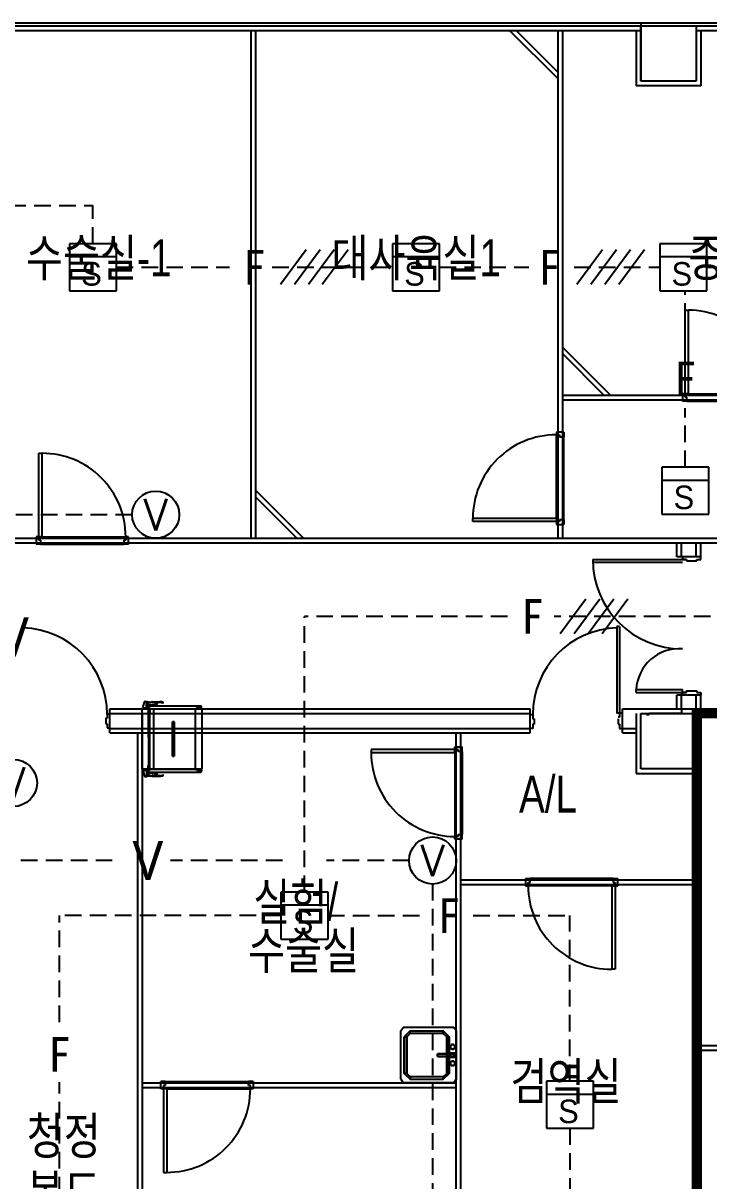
# Model space of a CAD drawing. Header units: millimetres. Extents: x 1710 to 94914, y 1329 to 63037.
# Drawn here: x 52991 to 60418, y 39382 to 51924 of the extents above; entities that cross this region are included whole.
import ezdxf
from ezdxf.enums import TextEntityAlignment as Align

# ---------------------------------------------------------------- set-up
doc = ezdxf.new("R2010")
doc.units = ezdxf.units.MM
doc.header["$LTSCALE"] = 120
doc.linetypes.add('HIDDENX2', pattern=[0.75, 0.5, -0.25])
for name, color, linetype in [('6구역', 51, 'Continuous'), ('ARCH', 9, 'Continuous'), ('DET', 2, 'Continuous'), ('DET-S', 2, 'Continuous'), ('fire', 2, 'Continuous'), ('fire-l', 4, 'Continuous'), ('STROBE', 1, 'Continuous'), ('동물실', 9, 'Continuous')]:
    doc.layers.add(name, color=color, linetype=linetype)
doc.styles.add('GHD', font='')
doc.styles.add('ghs', font='')
doc.styles.get("Standard").update_dxf_attribs({"font": 'SIMPLEX.shx'})
doc.styles.add('SUKWOO', font='malgun.ttf')
doc.styles.add('돋움', font='')
doc.styles.get('GHD').set_extended_font_data('Dotum')
doc.styles.get('ghs').set_extended_font_data('Dotum')
doc.styles.get('돋움').set_extended_font_data('DotumChe')

# ---------------------------------------------------------------- blocks, each defined once
blk = doc.blocks.new('SINK')
at = {"layer": '동물실'}
for p, q in [((0, 262), (25, 300)), ((0, 262), (0, -262)), ((25, 300), (575, 300)), ((76, 198), (140, 262)), ((140, 262), (76, 198)), ((498, 262), (140, 262)), ((140, 262), (140, 236)), ((498, 262), (140, 262)), ((140, 236), (140, 262)), ((498, 262), (562, 198)), ((498, 236), (498, 262)), ((498, 262), (562, 198)), ((498, 236), (498, 262)), ((600, 262), (575, 300)), ((600, -262), (600, 262)), ((76, -198), (76, 198)), ((102, 198), (76, 198)), ((76, 198), (76, -198)), ((102, 198), (76, 198)), ((140, 236), (102, 198)), ((102, 198), (140, 236)), ((102, 198), (102, -198)), ((102, -198), (102, 198)), ((140, 236), (498, 236)), ((140, 236), (498, 236)), ((498, 236), (536, 198)), ((536, 198), (498, 236)), ((536, -198), (536, 198)), ((562, 198), (536, 198)), ((536, 198), (536, -198)), ((536, 198), (562, 198)), ((562, 198), (562, -198)), ((562, -198), (562, 198)), ((13, 89), (14, 96)), ((14, 96), (13, 89)), ((13, 89), (14, 96)), ((14, 96), (13, 89)), ((14, 82), (13, 89)), ((13, 89), (14, 82)), ((14, 82), (13, 89)), ((13, 89), (14, 82)), ((25, 13), (13, 25)), ((13, 25), (13, -25)), ((76, 25), (13, 25)), ((25, 13), (13, 25)), ((14, 96), (16, 102)), ((16, 102), (14, 96)), ((14, 96), (16, 102)), ((16, 102), (14, 96)), ((16, 76), (14, 82)), ((14, 82), (16, 76)), ((16, 76), (14, 82)), ((14, 82), (16, 76)), ((16, 102), (20, 107)), ((20, 107), (16, 102)), ((16, 102), (20, 107)), ((20, 107), (16, 102)), ((20, 71), (16, 76)), ((16, 76), (20, 71)), ((20, 71), (16, 76)), ((16, 76), (20, 71)), ((20, 107), (25, 111)), ((25, 111), (20, 107)), ((20, 107), (25, 111)), ((25, 111), (20, 107)), ((25, 67), (20, 71)), ((20, 71), (25, 67)), ((25, 67), (20, 71)), ((20, 71), (25, 67)), ((25, 111), (32, 114)), ((32, 114), (25, 111)), ((25, 111), (32, 114)), ((32, 114), (25, 111)), ((32, 64), (25, 67)), ((25, 67), (32, 64)), ((32, 64), (25, 67)), ((25, 67), (32, 64)), ((25, 13), (25, -13)), ((89, 13), (25, 13)), ((25, 13), (25, -13)), ((25, 13), (64, 13)), ((89, 13), (25, 13)), ((32, 114), (38, 115)), ((38, 115), (32, 114)), ((32, 114), (38, 115)), ((38, 115), (32, 114)), ((38, 64), (32, 64)), ((32, 64), (38, 64)), ((38, 64), (32, 64)), ((32, 64), (38, 64)), ((38, 115), (45, 114)), ((45, 114), (38, 115)), ((38, 115), (45, 114)), ((45, 114), (38, 115)), ((38, 64), (45, 64)), ((45, 64), (38, 64)), ((38, 64), (45, 64)), ((45, 64), (38, 64)), ((45, 114), (51, 111)), ((51, 111), (45, 114)), ((45, 114), (51, 111)), ((51, 111), (45, 114)), ((51, 67), (45, 64)), ((45, 64), (51, 67)), ((51, 67), (45, 64)), ((45, 64), (51, 67)), ((51, 111), (56, 107)), ((56, 107), (51, 111)), ((51, 111), (56, 107)), ((56, 107), (51, 111)), ((56, 71), (51, 67)), ((51, 67), (56, 71)), ((56, 71), (51, 67)), ((51, 67), (56, 71)), ((56, 107), (60, 102)), ((60, 102), (56, 107)), ((56, 107), (60, 102)), ((60, 102), (56, 107)), ((60, 76), (56, 71)), ((56, 71), (60, 76)), ((60, 76), (56, 71)), ((56, 71), (60, 76)), ((60, 102), (63, 96)), ((63, 96), (60, 102)), ((60, 102), (63, 96)), ((63, 96), (60, 102)), ((63, 82), (60, 76)), ((60, 76), (63, 82)), ((63, 82), (60, 76)), ((60, 76), (63, 82)), ((63, 96), (64, 89)), ((64, 89), (63, 96)), ((63, 96), (64, 89)), ((64, 89), (63, 96)), ((64, 89), (63, 82)), ((63, 82), (64, 89)), ((64, 89), (63, 82)), ((63, 82), (64, 89)), ((76, 25), (64, 13)), ((64, 13), (76, 25)), ((64, 13), (64, -13)), ((102, 13), (64, 13)), ((64, 13), (64, -13)), ((102, 13), (64, 13)), ((76, -25), (76, 25)), ((89, 13), (204, 13)), ((89, -13), (89, 13)), ((89, -13), (89, 13)), ((89, 13), (102, 13)), ((102, 13), (89, 13)), ((89, 13), (204, 13)), ((102, 13), (204, 13)), ((102, 13), (102, -13)), ((102, -13), (102, 13)), ((204, 13), (102, 13)), ((204, 13), (204, -13)), ((204, 13), (204, -13)), ((204, -13), (204, 13)), ((204, 13), (204, -13)), ((25, -13), (13, -25)), ((25, -13), (13, -25)), ((13, -25), (76, -25)), ((13, -89), (14, -82)), ((14, -82), (13, -89)), ((13, -89), (14, -82)), ((14, -82), (13, -89)), ((14, -96), (13, -89)), ((13, -89), (14, -96)), ((14, -96), (13, -89)), ((13, -89), (14, -96)), ((14, -82), (16, -76)), ((16, -76), (14, -82)), ((14, -82), (16, -76)), ((16, -76), (14, -82)), ((16, -102), (14, -96)), ((14, -96), (16, -102)), ((16, -102), (14, -96)), ((14, -96), (16, -102)), ((16, -76), (20, -71)), ((20, -71), (16, -76)), ((16, -76), (20, -71)), ((20, -71), (16, -76)), ((20, -107), (16, -102)), ((16, -102), (20, -107)), ((20, -107), (16, -102)), ((16, -102), (20, -107)), ((20, -71), (25, -67)), ((25, -67), (20, -71)), ((20, -71), (25, -67)), ((25, -67), (20, -71)), ((25, -111), (20, -107)), ((20, -107), (25, -111)), ((25, -111), (20, -107)), ((20, -107), (25, -111)), ((25, -13), (89, -13)), ((25, -13), (64, -13)), ((89, -13), (25, -13)), ((25, -67), (32, -64)), ((32, -64), (25, -67)), ((25, -67), (32, -64)), ((32, -64), (25, -67)), ((32, -114), (25, -111)), ((25, -111), (32, -114)), ((32, -114), (25, -111)), ((25, -111), (32, -114)), ((32, -64), (38, -64)), ((38, -64), (32, -64)), ((32, -64), (38, -64)), ((38, -64), (32, -64)), ((38, -115), (32, -114)), ((32, -114), (38, -115)), ((38, -115), (32, -114)), ((32, -114), (38, -115)), ((38, -64), (45, -64)), ((45, -64), (38, -64)), ((38, -64), (45, -64)), ((45, -64), (38, -64)), ((45, -114), (38, -115)), ((38, -115), (45, -114)), ((45, -114), (38, -115)), ((38, -115), (45, -114)), ((45, -64), (51, -67)), ((51, -67), (45, -64)), ((45, -64), (51, -67)), ((51, -67), (45, -64)), ((51, -111), (45, -114)), ((45, -114), (51, -111)), ((51, -111), (45, -114)), ((45, -114), (51, -111)), ((51, -67), (56, -71)), ((56, -71), (51, -67)), ((51, -67), (56, -71)), ((56, -71), (51, -67)), ((56, -107), (51, -111)), ((51, -111), (56, -107)), ((56, -107), (51, -111)), ((51, -111), (56, -107)), ((56, -71), (60, -76)), ((60, -76), (56, -71)), ((56, -71), (60, -76)), ((60, -76), (56, -71)), ((60, -102), (56, -107)), ((56, -107), (60, -102)), ((60, -102), (56, -107)), ((56, -107), (60, -102)), ((60, -76), (63, -82)), ((63, -82), (60, -76)), ((60, -76), (63, -82)), ((63, -82), (60, -76)), ((63, -96), (60, -102)), ((60, -102), (63, -96)), ((63, -96), (60, -102)), ((60, -102), (63, -96)), ((63, -82), (64, -89)), ((63, -82), (64, -89)), ((64, -89), (63, -82)), ((63, -82), (64, -89)), ((64, -89), (63, -96)), ((63, -96), (64, -89)), ((64, -89), (63, -96)), ((63, -96), (64, -89)), ((64, -13), (76, -25)), ((76, -25), (64, -13)), ((64, -13), (102, -13)), ((64, -13), (102, -13)), ((204, -13), (89, -13)), ((102, -13), (89, -13)), ((89, -13), (204, -13)), ((102, -13), (89, -13)), ((204, -13), (102, -13)), ((204, -13), (102, -13)), ((140, -262), (76, -198)), ((76, -198), (102, -198)), ((76, -198), (140, -262)), ((102, -198), (76, -198)), ((102, -198), (140, -236)), ((140, -236), (102, -198)), ((140, -236), (498, -236)), ((140, -262), (140, -236)), ((140, -236), (498, -236)), ((140, -262), (140, -236)), ((562, -198), (498, -262)), ((498, -236), (536, -198)), ((498, -262), (562, -198)), ((536, -198), (498, -236)), ((498, -236), (498, -262)), ((498, -236), (498, -262)), ((536, -198), (562, -198)), ((536, -198), (562, -198)), ((0, -262), (25, -300)), ((25, -300), (575, -300)), ((498, -262), (140, -262)), ((498, -262), (140, -262)), ((600, -262), (575, -300))]:
    blk.add_line(p, q, dxfattribs=at)
blk = doc.blocks.new('e-01')
at = {"layer": 'DET'}
for p, q in [((1.5, 1.5), (-1.5, 1.5)), ((-1.5, 1.5), (-1.5, -1.5)), ((1.5, -1.5), (1.5, 1.5)), ((1.5, 0.66), (-1.5, 0.66))]:
    blk.add_line(p, q, dxfattribs=at)
at = {"layer": 'DET-S'}
blk.add_line((-1.5, -1.5), (1.5, -1.5), dxfattribs=at)
at = {"layer": 'DET', "color": 1, "style": 'ghs'}
blk.add_text('S', height=1.5, dxfattribs=at).set_placement((-0.745, -1.172))
blk = doc.blocks.new('01')
at = {"layer": 'fire'}
for p, q in [((-0.079, 1.25), (-1.937, -1.25)), ((0.929, 1.25), (-0.929, -1.25)), ((1.937, 1.25), (0.079, -1.25)), ((2.944, 1.25), (1.087, -1.25))]:
    blk.add_line(p, q, dxfattribs=at)
blk = doc.blocks.new('e-07')
at = {"layer": 'fire'}
blk.add_circle((0, 1.5), 1.5, dxfattribs=at)
at = {"layer": 'STROBE'}
blk.add_line((0, 3), (0, 2.99), dxfattribs=at)
at = {"layer": 'fire', "color": 1}
blk.add_text('V', height=2, dxfattribs=at).set_placement((0, 1.5), align=Align.MIDDLE)

msp = doc.modelspace()

# ---------------------------------------------------------------- linework, layer by layer
at = {"layer": '6구역', "linetype": 'Continuous', "const_width": 100, "elevation": 0}
msp.add_lwpolyline([(50928.6, 27153), (53956.4, 27051.3), (56193.4, 27186.9), (57667.4, 27375.3), (59631.3, 27751.8), (59631.3, 21444.2), (62781.3, 21444.2), (62781.3, 24501.6), (66881.3, 24501.6), (66881.3, 29294.2), (71831.3, 29294.2), (71831.3, 31794.2), (66581.3, 31794.2), (66581.3, 39394.2), (62781.3, 39394.2), (62781.3, 44444), (60281.3, 44444), (60281.3, 31994.2), (50381.3, 31994.2)], dxfattribs=at)
at = {"layer": 'ARCH', "color": 9}
for p, q in [((59231.3, 51924.2, 0), (23781.3, 51924.1, 0)), ((59231.3, 51924.2, 0), (23781.3, 51924.1, 0)), ((82911.3, 51924.2, 0), (59231.3, 51924.2, 0)), ((59681.3, 51924.2, 0), (59681.3, 51294.2, 0)), ((50381.3, 51894.2, 0), (59681.3, 51894.2, 0)), ((50381.3, 51844.2, 0), (59681.3, 51844.2, 0)), ((55456.3, 51844.2, 0), (55456.3, 46344.2, 0)), ((55506.3, 51844.2, 0), (55506.3, 46344.2, 0)), ((58260.6, 51844.2, 0), (58781.3, 51323.5, 0)), ((58331.3, 51844.2, 0), (58781.3, 51394.2, 0)), ((58781.3, 51844.2, 0), (58781.3, 46344.2, 0)), ((58831.3, 51844.2, 0), (58831.3, 46344.2, 0)), ((59631.3, 51844.2, 0), (59631.3, 51244.2, 0)), ((59681.3, 51294.2, 0), (59681.3, 51894.2, 0)), ((59681.3, 51894.2, 0), (59681.3, 51294.2, 0)), ((59681.3, 51894.2, 0), (60281.3, 51894.2, 0)), ((59681.3, 51294.2, 0), (59681.3, 51894.2, 0)), ((59681.3, 51894.2, 0), (60281.3, 51894.2, 0)), ((60281.3, 51894.2, 0), (66281.3, 51894.2, 0)), ((60281.3, 51894.2, 0), (60281.3, 51294.2, 0)), ((60281.3, 51894.2, 0), (60281.3, 51294.2, 0)), ((60281.3, 51894.2, 0), (60281.3, 51294.2, 0)), ((60281.3, 51844.2, 0), (66281.3, 51844.2, 0)), ((60331.3, 51844.2, 0), (60331.3, 51244.2, 0)), ((60331.3, 51244.2, 0), (59631.3, 51244.2, 0)), ((60281.3, 51294.2, 0), (59681.3, 51294.2, 0)), ((60281.3, 51294.2, 0), (59681.3, 51294.2, 0)), ((60281.3, 51294.2, 0), (59681.3, 51294.2, 0)), ((60160.7, 47909.2, 0), (60160.7, 48814.5, 0)), ((60160.7, 48814.5, 0), (60196, 48814.5, 0)), ((60196, 47909.2, 0), (60196, 48814.5, 0)), ((59352.1, 47894.2, 0), (58831.3, 48414.9, 0)), ((59281.3, 47894.2, 0), (58831.3, 48344.2, 0)), ((58831.3, 47894.2, 0), (62081.3, 47894.2, 0)), ((58831.3, 47844.2, 0), (62231.3, 47844.2, 0)), ((60160.7, 47909.2, 0), (60131.3, 47909.2, 0)), ((60131.3, 47909.2, 0), (60131.3, 47829.2, 0)), ((60131.3, 47894.2, 0), (60131.3, 47844.2, 0)), ((60131.3, 47894.2, 0), (60131.3, 47844.2, 0)), ((60181.2, 47829.2, 0), (60131.3, 47829.2, 0)), ((60160.7, 47873.3, 0), (60160.7, 47909.2, 0)), ((60196, 47909.2, 0), (60160.7, 47909.2, 0)), ((60181.2, 47873.3, 0), (60160.7, 47873.3, 0)), ((60181.2, 47829.2, 0), (60181.2, 47873.3, 0)), ((60181.2, 47829.2, 0), (61081.5, 47829.2, 0)), ((60196, 47909.2, 0), (61102, 47909.2, 0)), ((58766.3, 47494.2, 0), (58766.3, 47464.8, 0)), ((58846.3, 47494.2, 0), (58766.3, 47494.2, 0)), ((58766.3, 47464.8, 0), (58802.2, 47464.8, 0)), ((58766.3, 46558.8, 0), (58766.3, 47464.8, 0)), ((58831.3, 47494.2, 0), (58781.3, 47494.2, 0)), ((58802.2, 47464.8, 0), (58802.2, 47444.3, 0)), ((58802.2, 47464.8, 0), (58802.2, 47444.3, 0)), ((58802.2, 47444.3, 0), (58846.3, 47444.3, 0)), ((58846.3, 47494.2, 0), (58846.3, 47444.3, 0)), ((58846.3, 46544.1, 0), (58846.3, 47444.3, 0)), ((53160.7, 46359.2, 0), (53160.7, 47264.5, 0)), ((53160.7, 47264.5, 0), (53196, 47264.5, 0)), ((53196, 46359.2, 0), (53196, 47264.5, 0)), ((56027.1, 46344.2, 0), (55506.3, 46864.9, 0)), ((55956.3, 46344.2, 0), (55506.3, 46794.2, 0)), ((58766.3, 46558.8, 0), (57861.1, 46558.8, 0)), ((57861.1, 46523.6, 0), (57861.1, 46558.8, 0)), ((58766.3, 46558.8, 0), (58766.3, 46523.6, 0)), ((58802.2, 46544.1, 0), (58802.2, 46523.6, 0)), ((58846.3, 46544.1, 0), (58802.2, 46544.1, 0)), ((58846.3, 46544.1, 0), (58846.3, 46494.2, 0)), ((58766.3, 46523.6, 0), (57861.1, 46523.6, 0)), ((58766.3, 46523.6, 0), (58766.3, 46494.2, 0)), ((58802.2, 46523.6, 0), (58766.3, 46523.6, 0)), ((58766.3, 46494.2, 0), (58846.3, 46494.2, 0)), ((58781.3, 46494.2, 0), (58831.3, 46494.2, 0)), ((58781.3, 46494.2, 0), (58831.3, 46494.2, 0)), ((52131.3, 46344.2, 0), (62991.3, 46344.2, 0)), ((52131.3, 46294.2, 0), (62991.3, 46294.2, 0)), ((53160.7, 46359.2, 0), (53131.3, 46359.2, 0)), ((53131.3, 46359.2, 0), (53131.3, 46279.2, 0)), ((53131.3, 46344.2, 0), (53131.3, 46294.2, 0)), ((53131.3, 46344.2, 0), (53131.3, 46294.2, 0)), ((53160.7, 46323.3, 0), (53160.7, 46359.2, 0)), ((53196, 46359.2, 0), (53160.7, 46359.2, 0)), ((53181.2, 46323.3, 0), (53160.7, 46323.3, 0)), ((53181.2, 46279.2, 0), (53181.2, 46323.3, 0)), ((53196, 46359.2, 0), (54102, 46359.2, 0)), ((54081.5, 46323.3, 0), (54081.5, 46279.2, 0)), ((54102, 46323.3, 0), (54081.5, 46323.3, 0)), ((54102, 46323.3, 0), (54081.5, 46323.3, 0)), ((54102, 46359.2, 0), (54102, 46323.3, 0)), ((54131.3, 46359.2, 0), (54102, 46359.2, 0)), ((54131.3, 46279.2, 0), (54131.3, 46359.2, 0)), ((54131.3, 46294.2, 0), (54131.3, 46344.2, 0)), ((60071.4, 46144.2, 0), (60071.4, 46294.2, 0)), ((60121.4, 46144.2, 0), (60121.4, 46294.2, 0)), ((60281.4, 46144.2, 0), (60281.4, 46294.2, 0)), ((60331.4, 46144.2, 0), (60331.4, 46294.2, 0)), ((53181.2, 46279.2, 0), (53131.3, 46279.2, 0)), ((53181.2, 46279.2, 0), (54081.5, 46279.2, 0)), ((54131.3, 46279.2, 0), (54081.5, 46279.2, 0)), ((59161.4, 46114.2, 0), (60131.4, 46114.2, 0)), ((59161.4, 46114.2, 0), (60131.4, 46114.2, 0)), ((59161.8, 46084.2, 0), (60131.4, 46084.2, 0)), ((59161.8, 46084.2, 0), (60131.4, 46084.2, 0)), ((60331.4, 46144.2, 0), (60071.4, 46144.2, 0)), ((60131.4, 46144.2, 0), (60121.4, 46144.2, 0)), ((60331.4, 46144.2, 0), (60131.4, 46144.2, 0)), ((60131.4, 46144.2, 0), (60131.4, 46114.2, 0)), ((60131.4, 46144.2, 0), (60131.4, 46114.2, 0)), ((60131.4, 46114.2, 0), (60176.4, 46114.2, 0)), ((60131.4, 46114.2, 0), (60176.4, 46114.2, 0)), ((60176.4, 46114.2, 0), (60131.4, 46114.2, 0)), ((60176.4, 46114.2, 0), (60176.4, 46099.2, 0)), ((60176.4, 46114.2, 0), (60176.4, 46099.2, 0)), ((60176.4, 46099.2, 0), (60286.4, 46099.2, 0)), ((60176.4, 46099.2, 0), (60286.4, 46099.2, 0)), ((60286.4, 46099.2, 0), (60286.4, 46114.2, 0)), ((60286.4, 46114.2, 0), (60331.4, 46114.2, 0)), ((60286.4, 46099.2, 0), (60286.4, 46114.2, 0)), ((60286.4, 46114.2, 0), (60331.4, 46114.2, 0)), ((60331.4, 46114.2, 0), (60331.4, 46144.2, 0)), ((60331.4, 46114.2, 0), (60331.4, 46144.2, 0)), ((59421.4, 45389.2, 0), (59421.4, 44449.2, 0)), ((59451.3, 45389.2, 0), (59421.4, 45389.2, 0)), ((59451.3, 45389.2, 0), (59451.3, 44449.2, 0)), ((59631.4, 44704.2, 0), (60131.4, 44704.2, 0)), ((59631.4, 44704.2, 0), (60131.4, 44704.2, 0)), ((59631.4, 44674.2, 0), (59631.4, 44704.2, 0)), ((59631.4, 44674.2, 0), (60131.4, 44674.2, 0)), ((59631.4, 44674.2, 0), (60131.4, 44674.2, 0)), ((60131.4, 44644.2, 0), (60131.4, 44704.2, 0)), ((60131.4, 44644.2, 0), (60131.4, 44674.2, 0)), ((60131.4, 44674.2, 0), (60176.4, 44674.2, 0)), ((60131.4, 44674.2, 0), (60176.4, 44674.2, 0)), ((60176.4, 44674.2, 0), (60131.4, 44674.2, 0)), ((60176.4, 44674.2, 0), (60176.4, 44689.2, 0)), ((60176.4, 44689.2, 0), (60286.4, 44689.2, 0)), ((60176.4, 44674.2, 0), (60176.4, 44689.2, 0)), ((60176.4, 44689.2, 0), (60286.4, 44689.2, 0)), ((60286.4, 44689.2, 0), (60286.4, 44674.2, 0)), ((60286.4, 44689.2, 0), (60286.4, 44674.2, 0)), ((60286.4, 44674.2, 0), (60331.4, 44674.2, 0)), ((60286.4, 44674.2, 0), (60331.4, 44674.2, 0)), ((60331.4, 44674.2, 0), (60331.4, 44644.2, 0)), ((60331.4, 44674.2, 0), (60331.4, 44644.2, 0)), ((54288, 44506.7, 0), (54304.3, 44568.5, 0)), ((54311.1, 44575.4, 0), (54326.6, 44575.4, 0)), ((54326.6, 44506.5, 0), (54326.6, 44575.4, 0)), ((54326.6, 44560.3, 0), (54326.6, 44574.4, 0)), ((54327.6, 44575.3, 0), (54329.2, 44575.3, 0)), ((54327.6, 44559.3, 0), (54338, 44559.3, 0)), ((54329.7, 44575.2, 0), (54340.8, 44567.9, 0)), ((54331.4, 44515, 0), (54331.4, 44559.3, 0)), ((54336.1, 44556.8, 0), (54336.1, 44553, 0)), ((54347.4, 44556.8, 0), (54336.1, 44556.8, 0)), ((54347.4, 44532, 0), (54347.4, 44560.3, 0)), ((54347.4, 44542.6, 0), (54347.4, 44542.6, 0)), ((54347.4, 44532, 0), (54439, 44532, 0)), ((54347.4, 44529.1, 0), (54884.2, 44529.1, 0)), ((54347.4, 44529.1, 0), (54347.4, 44496.1, 0)), ((54356.9, 44569.7, 0), (54429.5, 44569.7, 0)), ((54370.1, 44540.5, 0), (54416.3, 44540.5, 0)), ((54375.7, 44538.6, 0), (54373.8, 44540.5, 0)), ((54375.7, 44538.6, 0), (54379.5, 44538.6, 0)), ((54375.7, 44532, 0), (54375.7, 44538.6, 0)), ((54377.6, 44529.5, 0), (54377.6, 44542.5, 0)), ((54379.5, 44538.6, 0), (54381.4, 44540.5, 0)), ((54379.5, 44532, 0), (54379.5, 44538.6, 0)), ((54388, 44572.6, 0), (54470.9, 44572.6, 0)), ((54391.8, 44565, 0), (54399.3, 44565, 0)), ((54395.5, 44568.8, 0), (54395.5, 44561.2, 0)), ((54409.7, 44538.6, 0), (54407.8, 44540.5, 0)), ((54409.7, 44538.6, 0), (54413.5, 44538.6, 0)), ((54409.7, 44532, 0), (54409.7, 44538.6, 0)), ((54411.6, 44529.5, 0), (54411.6, 44542.5, 0)), ((54413.5, 44538.6, 0), (54415.4, 44540.5, 0)), ((54413.5, 44532, 0), (54413.5, 44538.6, 0)), ((54418.2, 44560.3, 0), (54429.5, 44560.3, 0)), ((54423.9, 44565.9, 0), (54423.9, 44554.6, 0)), ((54439, 44532, 0), (54439, 44560.3, 0)), ((54487.8, 44564.9, 0), (54502.8, 44561.9, 0)), ((54502.8, 44561.9, 0), (54508, 44561.2, 0)), ((54509, 44562.3, 0), (54508.9, 44562.8, 0)), ((54884.2, 44529.1, 0), (54884.2, 44496.1, 0)), ((54885.2, 44512.6, 0), (54885.2, 44525.8, 0)), ((54888, 44528.7, 0), (54913.5, 44528.7, 0)), ((54892.8, 44506.9, 0), (54892.8, 44531.1, 0)), ((54892.8, 44521.6, 0), (54894.6, 44524, 0)), ((54894.6, 44514.5, 0), (54894.6, 44524, 0)), ((54899.4, 44524, 0), (54894.6, 44524, 0)), ((54899.4, 44512.6, 0), (54899.4, 44525.8, 0)), ((54899.4, 44524.9, 0), (54899.4, 44514.5, 0)), ((54899.4, 44513.6, 0), (54899.4, 44524, 0)), ((54913.5, 44521.1, 0), (54913.5, 44529.6, 0)), ((60071.4, 44494.2, 0), (60071.4, 44644.2, 0)), ((60331.4, 44644.2, 0), (60071.4, 44644.2, 0)), ((60121.4, 44494.2, 0), (60121.4, 44644.2, 0)), ((60281.4, 44494.2, 0), (60281.4, 44644.2, 0)), ((60331.4, 44494.2, 0), (60331.4, 44644.2, 0)), ((53931.3, 44439.2, 0), (53901.3, 44439.2, 0)), ((53901.3, 44439.2, 0), (53901.3, 44394.2, 0)), ((53931.3, 44494.2, 0), (58481.3, 44494.2, 0)), ((53931.3, 44234.2, 0), (53931.3, 44494.2, 0)), ((53931.3, 44444.2, 0), (58481.3, 44444.2, 0)), ((53931.3, 44284.2, 0), (53931.3, 44444.2, 0)), ((54281.3, 44494.2, 0), (54931.3, 44494.2, 0)), ((54281.3, 43844.2, 0), (54281.3, 44494.2, 0)), ((54281.3, 44444.2, 0), (54281.3, 34944.2, 0)), ((54288, 44506.5, 0), (54334.2, 44506.5, 0)), ((54288, 44495.3, 0), (54334.2, 44495.3, 0)), ((54295.5, 44503.7, 0), (54292.7, 44506.5, 0)), ((54295.5, 44503.7, 0), (54299.3, 44503.7, 0)), ((54295.5, 44495.3, 0), (54295.5, 44503.7, 0)), ((54297.4, 44491.9, 0), (54297.4, 44509.4, 0)), ((54299.3, 44503.7, 0), (54302.1, 44506.5, 0)), ((54299.3, 44495.3, 0), (54299.3, 44503.7, 0)), ((54315.3, 44495.3, 0), (54315.3, 44506.5, 0)), ((54322.9, 44503.5, 0), (54320, 44506.4, 0)), ((54322.9, 44503.5, 0), (54326.7, 44503.5, 0)), ((54322.9, 44495.3, 0), (54322.9, 44503.5, 0)), ((54324.8, 44492.3, 0), (54324.8, 44509.4, 0)), ((54326.6, 44515, 0), (54331.4, 44515, 0)), ((54326.7, 44503.5, 0), (54329.5, 44506.4, 0)), ((54326.7, 44495.3, 0), (54326.7, 44503.5, 0)), ((54334.2, 44495.3, 0), (54334.2, 44506.5, 0)), ((54345, 44456.5, 0), (54363.9, 44494.2, 0)), ((54345, 44494.2, 0), (54363.9, 44456.5, 0)), ((54345, 44494.2, 0), (54345, 44456.5, 0)), ((54345, 44456.5, 0), (54363.9, 44456.5, 0)), ((54360.5, 44511, 0), (54347.4, 44511, 0)), ((54348.6, 44496.1, 0), (54347.4, 44496.1, 0)), ((54348.6, 44494.8, 0), (54348.6, 44509.4, 0)), ((54348.6, 44509.4, 0), (54359.2, 44509.4, 0)), ((54359.2, 44494.8, 0), (54348.6, 44494.8, 0)), ((54349.1, 44502.1, 0), (54348.8, 44501.8, 0)), ((54349.1, 44502.1, 0), (54348.8, 44502.1, 0)), ((54349.3, 44498.3, 0), (54349.1, 44497.7, 0)), ((54349.8, 44498, 0), (54349.1, 44497.7, 0)), ((54349.8, 44498, 0), (54349.3, 44498.3, 0)), ((54349.3, 44494.2, 0), (54368.1, 44494.2, 0)), ((54349.3, 44494.2, 0), (54368.1, 44494.2, 0)), ((54349.6, 44456.5, 0), (54349.6, 43882, 0)), ((54349.6, 44183.9, 0), (54349.6, 44456.5, 0)), ((54350.4, 44495, 0), (54349.8, 44495.1, 0)), ((54349.8, 44495.1, 0), (54349.9, 44494.8, 0)), ((54350.4, 44495, 0), (54350.2, 44494.8, 0)), ((54351.6, 44505.1, 0), (54351.4, 44504.5, 0)), ((54352.1, 44504.8, 0), (54351.4, 44504.5, 0)), ((54352.1, 44504.8, 0), (54351.6, 44505.1, 0)), ((54351.7, 44509.4, 0), (54351.8, 44509.3, 0)), ((54351.9, 44509.4, 0), (54351.8, 44509.3, 0)), ((54352.9, 44499.4, 0), (54353, 44498.5, 0)), ((54353.7, 44499.3, 0), (54352.9, 44499.4, 0)), ((54353.7, 44499.3, 0), (54353, 44498.5, 0)), ((54354.5, 44508.6, 0), (54354, 44508.7, 0)), ((54354, 44508.7, 0), (54354.1, 44508.1, 0)), ((54354.5, 44508.6, 0), (54354.1, 44508.1, 0)), ((54354.4, 44454.2, 0), (54354.4, 44497.7, 0)), ((54355.8, 44501.5, 0), (54355.3, 44501.6, 0)), ((54355.3, 44501.6, 0), (54355.4, 44501, 0)), ((54355.8, 44501.5, 0), (54355.4, 44501, 0)), ((54357.2, 44501.3, 0), (54357, 44500.7, 0)), ((54357.7, 44501, 0), (54357, 44500.7, 0)), ((54357.7, 44501, 0), (54357.2, 44501.3, 0)), ((54359.2, 44509.4, 0), (54359.2, 44494.8, 0)), ((54359.2, 44456.5, 0), (54359.2, 43882, 0)), ((54359.2, 44183.9, 0), (54359.2, 44456.5, 0)), ((54359.4, 44507.7, 0), (54359.3, 44507.6, 0)), ((54359.4, 44507.6, 0), (54359.3, 44507.6, 0)), ((54360.5, 44496.2, 0), (54360.5, 44511, 0)), ((54363.9, 44494.2, 0), (54363.9, 44456.5, 0)), ((54370.9, 44496.1, 0), (54858.4, 44496.1, 0)), ((54406.3, 43844.2, 0), (54406.3, 44494.2, 0)), ((54856.3, 43844.2, 0), (54856.3, 44494.2, 0)), ((54871.1, 44496.2, 0), (54871.1, 44511, 0)), ((54871.1, 44511, 0), (54884.1, 44511, 0)), ((54872.4, 44509.4, 0), (54872.4, 44494.8, 0)), ((54883, 44509.4, 0), (54872.4, 44509.4, 0)), ((54872.4, 44507.7, 0), (54872.4, 44507.6, 0)), ((54872.4, 44507.6, 0), (54872.4, 44507.6, 0)), ((54872.4, 44494.8, 0), (54883, 44494.8, 0)), ((54874.1, 44501, 0), (54874.5, 44501.3, 0)), ((54874.1, 44501, 0), (54874.7, 44500.7, 0)), ((54874.5, 44501.3, 0), (54874.7, 44500.7, 0)), ((54875.9, 44501.5, 0), (54876.5, 44501.6, 0)), ((54875.9, 44501.5, 0), (54876.4, 44501, 0)), ((54876.5, 44501.6, 0), (54876.4, 44501, 0)), ((54877.2, 44508.6, 0), (54877.8, 44508.7, 0)), ((54877.2, 44508.6, 0), (54877.7, 44508.1, 0)), ((54877.8, 44508.7, 0), (54877.7, 44508.1, 0)), ((54878, 44499.3, 0), (54878.9, 44499.4, 0)), ((54878, 44499.3, 0), (54878.8, 44498.5, 0)), ((54878.9, 44499.4, 0), (54878.8, 44498.5, 0)), ((54879.7, 44504.8, 0), (54880.2, 44505.1, 0)), ((54879.7, 44504.8, 0), (54880.4, 44504.5, 0)), ((54879.9, 44509.4, 0), (54880, 44509.3, 0)), ((54880, 44509.4, 0), (54880, 44509.3, 0)), ((54880.2, 44505.1, 0), (54880.4, 44504.5, 0)), ((54881.4, 44495, 0), (54882, 44495.1, 0)), ((54881.4, 44495, 0), (54881.6, 44494.8, 0)), ((54882, 44495.1, 0), (54881.9, 44494.8, 0)), ((54882, 44498, 0), (54882.5, 44498.3, 0)), ((54882, 44498, 0), (54882.7, 44497.7, 0)), ((54882.5, 44498.3, 0), (54882.7, 44497.7, 0)), ((54882.7, 44502.1, 0), (54883, 44501.8, 0)), ((54882.7, 44502.1, 0), (54883, 44502.1, 0)), ((54883, 44494.8, 0), (54883, 44509.4, 0)), ((54883, 44496.1, 0), (54884.2, 44496.1, 0)), ((54892.8, 44521.6, 0), (54885.2, 44521.6, 0)), ((54900.3, 44519.2, 0), (54885.2, 44519.2, 0)), ((54892.8, 44516.9, 0), (54885.2, 44516.9, 0)), ((54888, 44509.8, 0), (54913.5, 44509.8, 0)), ((54892.8, 44516.9, 0), (54892.8, 44521.6, 0)), ((54892.8, 44516.9, 0), (54894.6, 44514.5, 0)), ((54899.4, 44514.5, 0), (54894.6, 44514.5, 0)), ((54911.6, 44519.2, 0), (54903.1, 44519.2, 0)), ((54904.1, 44519.2, 0), (54904.1, 44509.9, 0)), ((54904.1, 44509.9, 0), (54904.1, 44502.3, 0)), ((54904.1, 44498.5, 0), (54904.1, 44502.3, 0)), ((54906.9, 44505.1, 0), (54920.1, 44505.1, 0)), ((54906.9, 44495.6, 0), (54920.1, 44495.6, 0)), ((54908.8, 44505.1, 0), (54908.8, 44500.4, 0)), ((54908.8, 44500.4, 0), (54918.2, 44500.4, 0)), ((54911.2, 44498.5, 0), (54908.8, 44500.4, 0)), ((54911.2, 44498.5, 0), (54915.9, 44498.5, 0)), ((54911.2, 44498.5, 0), (54911.2, 44495.6, 0)), ((54912.6, 44519.2, 0), (54914.5, 44519.2, 0)), ((54913.5, 44520.2, 0), (54913.5, 44518.3, 0)), ((54913.5, 44517.4, 0), (54913.5, 44508.9, 0)), ((54913.5, 44506.1, 0), (54913.5, 44494.5, 0)), ((54915.4, 44519.2, 0), (54923.9, 44519.2, 0)), ((54915.9, 44498.5, 0), (54918.2, 44500.4, 0)), ((54915.9, 44498.5, 0), (54915.9, 44495.6, 0)), ((54918.2, 44505.1, 0), (54918.2, 44500.4, 0)), ((54923, 44502.3, 0), (54923, 44519.2, 0)), ((54923, 44498.5, 0), (54923, 44502.3, 0)), ((54931.3, 43844.2, 0), (54931.3, 44494.2, 0)), ((58481.3, 44234.2, 0), (58481.3, 44494.2, 0)), ((58481.3, 44279.2, 0), (58481.3, 44439.2, 0)), ((58481.3, 44434.2, 0), (58511.3, 44434.2, 0)), ((58511.3, 44434.2, 0), (58511.3, 44389.2, 0)), ((59451.3, 44449.2, 0), (59421.4, 44449.2, 0)), ((59451.3, 44404.2, 0), (59436.3, 44404.2, 0)), ((59481.3, 44449.2, 0), (59451.3, 44449.2, 0)), ((59451.3, 44449.2, 0), (59451.3, 44404.2, 0)), ((59481.3, 44494.2, 0), (61431.3, 44494.2, 0)), ((59481.3, 44234.2, 0), (59481.3, 44494.2, 0)), ((59481.3, 44279.2, 0), (59481.3, 44439.2, 0)), ((59631.3, 44444.2, 0), (59631.3, 43794.2, 0)), ((59681.3, 43844.2, 0), (59681.3, 44444.2, 0)), ((59681.3, 44444.2, 0), (60281.3, 44444.2, 0)), ((59681.3, 43844.2, 0), (59681.3, 44444.2, 0)), ((59741.4, 44434.2, 0), (59771.4, 44434.2, 0)), ((59771.4, 44494.2, 0), (60121.4, 44494.2, 0)), ((60121.4, 44444.2, 0), (59771.4, 44444.2, 0)), ((60031.3, 44459.2, 0), (60031.3, 44459.2, 0)), ((60081.3, 44459.2, 0), (60081.3, 44459.2, 0)), ((60081.3, 44459.2, 0), (60081.3, 44459.2, 0)), ((60121.4, 44494.2, 0), (60121.4, 44444.2, 0)), ((61431.3, 44444.2, 0), (60281.3, 44444.2, 0)), ((60281.3, 44444.2, 0), (60281.4, 43844.2, 0)), ((60331.4, 44444.2, 0), (60331.3, 31994.2, 0)), ((53901.3, 44394.2, 0), (53886.3, 44394.2, 0)), ((53886.3, 44394.2, 0), (53886.3, 44334.2, 0)), ((53886.3, 44334.2, 0), (53901.3, 44334.2, 0)), ((53901.3, 44334.2, 0), (53901.3, 44289.2, 0)), ((53901.3, 44289.2, 0), (53931.3, 44289.2, 0)), ((53931.3, 44284.2, 0), (58481.3, 44284.2, 0)), ((54608.8, 43984.4, 0), (54608.8, 44354.1, 0)), ((54608.8, 44354.1, 0), (54627.3, 44354.1, 0)), ((54608.8, 44341.2, 0), (54627.3, 44341.2, 0)), ((54612, 44000.5, 0), (54612, 44337.9, 0)), ((54612, 44337.9, 0), (54624, 44337.9, 0)), ((54618, 43973.8, 0), (54618, 44364.6, 0)), ((54624, 44337.9, 0), (54624, 44000.5, 0)), ((54627.3, 44354.1, 0), (54627.3, 43984.4, 0)), ((58511.3, 44284.2, 0), (58481.3, 44284.2, 0)), ((58511.3, 44389.2, 0), (58526.3, 44389.2, 0)), ((58526.3, 44329.2, 0), (58511.3, 44329.2, 0)), ((58511.3, 44329.2, 0), (58511.3, 44284.2, 0)), ((58526.3, 44389.2, 0), (58526.3, 44329.2, 0)), ((59436.3, 44389.2, 0), (59436.3, 44329.2, 0)), ((59436.3, 44329.2, 0), (59451.3, 44329.2, 0)), ((59451.3, 44329.2, 0), (59451.3, 44284.2, 0)), ((59451.3, 44284.2, 0), (59481.3, 44284.2, 0)), ((59481.3, 44284.2, 0), (59631.3, 44284.2, 0)), ((53931.3, 44234.2, 0), (58481.3, 44234.2, 0)), ((54231.3, 44234.2, 0), (54231.3, 34944.2, 0)), ((57681.3, 32154.2, 0), (57681.3, 44234.2, 0)), ((57731.3, 32154.2, 0), (57731.3, 44234.2, 0)), ((59481.3, 44234.2, 0), (59631.3, 44234.2, 0)), ((57666.3, 44054.8, 0), (56761.1, 44054.8, 0)), ((56761.1, 44054.8, 0), (56761.1, 44019.5, 0)), ((57666.3, 44054.8, 0), (57666.3, 44084.2, 0)), ((57666.3, 44084.2, 0), (57746.3, 44084.2, 0)), ((57702.2, 44054.8, 0), (57666.3, 44054.8, 0)), ((57666.3, 44019.5, 0), (57666.3, 44054.8, 0)), ((57681.3, 44084.2, 0), (57731.3, 44084.2, 0)), ((57681.3, 44084.2, 0), (57731.3, 44084.2, 0)), ((57702.2, 44034.3, 0), (57702.2, 44054.8, 0)), ((57746.3, 44034.3, 0), (57702.2, 44034.3, 0)), ((57746.3, 44034.3, 0), (57746.3, 44084.2, 0)), ((57746.3, 44034.3, 0), (57746.3, 43134, 0)), ((54627.3, 43997.3, 0), (54608.8, 43997.3, 0)), ((54627.3, 43984.4, 0), (54608.8, 43984.4, 0)), ((54624, 44000.5, 0), (54612, 44000.5, 0)), ((57666.3, 44019.5, 0), (56761.1, 44019.5, 0)), ((57666.3, 44019.5, 0), (57666.3, 43113.5, 0)), ((54281.3, 43844.2, 0), (54931.3, 43844.2, 0)), ((54288, 43843.1, 0), (54334.2, 43843.1, 0)), ((54288, 43843.1, 0), (54288, 43832.1, 0)), ((54288, 43831.9, 0), (54334.2, 43831.9, 0)), ((54288, 43831.7, 0), (54304.3, 43769.9, 0)), ((54295.5, 43834.8, 0), (54292.7, 43831.9, 0)), ((54295.5, 43843.1, 0), (54295.5, 43834.8, 0)), ((54295.5, 43834.8, 0), (54299.3, 43834.8, 0)), ((54297.4, 43846.6, 0), (54297.4, 43829, 0)), ((54299.3, 43843.1, 0), (54299.3, 43834.8, 0)), ((54299.3, 43834.8, 0), (54302.1, 43831.9, 0)), ((54315.3, 43843.1, 0), (54315.3, 43831.9, 0)), ((54322.9, 43834.9, 0), (54320, 43832.1, 0)), ((54322.9, 43843.1, 0), (54322.9, 43834.9, 0)), ((54322.9, 43834.9, 0), (54326.7, 43834.9, 0)), ((54324.8, 43846.2, 0), (54324.8, 43829, 0)), ((54326.6, 43831.9, 0), (54326.6, 43763, 0)), ((54326.6, 43823.5, 0), (54331.4, 43823.5, 0)), ((54326.6, 43778.1, 0), (54326.6, 43764, 0)), ((54326.7, 43843.1, 0), (54326.7, 43834.9, 0)), ((54326.7, 43834.9, 0), (54329.5, 43832.1, 0)), ((54327.6, 43779.1, 0), (54338, 43779.1, 0)), ((54331.4, 43823.5, 0), (54331.4, 43779.1, 0)), ((54334.2, 43843.1, 0), (54334.2, 43831.9, 0)), ((54336.1, 43781.7, 0), (54336.1, 43785.4, 0)), ((54347.4, 43781.7, 0), (54336.1, 43781.7, 0)), ((54345, 43844.2, 0), (54345, 43882, 0)), ((54345, 43882, 0), (54363.9, 43844.2, 0)), ((54345, 43844.2, 0), (54363.9, 43882, 0)), ((54345, 43882, 0), (54363.9, 43882, 0)), ((54347.4, 43809.3, 0), (54347.4, 43842.3, 0)), ((54348.6, 43842.3, 0), (54347.4, 43842.3, 0)), ((54347.4, 43841.4, 0), (54347.4, 43809.3, 0)), ((54360.5, 43827.4, 0), (54347.4, 43827.4, 0)), ((54347.4, 43809.3, 0), (54884.2, 43809.3, 0)), ((54347.4, 43806.5, 0), (54439, 43806.5, 0)), ((54347.4, 43806.5, 0), (54347.4, 43778.1, 0)), ((54347.4, 43795.8, 0), (54347.4, 43795.8, 0)), ((54348.5, 43836.5, 0), (54348.2, 43836.8, 0)), ((54348.5, 43836.5, 0), (54348.2, 43836.5, 0)), ((54349.2, 43840.7, 0), (54348.5, 43841, 0)), ((54348.7, 43840.4, 0), (54348.5, 43841, 0)), ((54359.2, 43843.7, 0), (54348.6, 43843.7, 0)), ((54348.6, 43843.7, 0), (54348.6, 43829, 0)), ((54348.6, 43829, 0), (54359.2, 43829, 0)), ((54349.2, 43840.7, 0), (54348.7, 43840.4, 0)), ((54349.2, 43843.6, 0), (54349.3, 43843.9, 0)), ((54349.8, 43843.6, 0), (54349.2, 43843.6, 0)), ((54349.3, 43844.2, 0), (54368.1, 43844.2, 0)), ((54349.8, 43843.6, 0), (54349.6, 43843.9, 0)), ((54351.5, 43833.9, 0), (54350.8, 43834.1, 0)), ((54351, 43833.5, 0), (54350.8, 43834.1, 0)), ((54351.5, 43833.9, 0), (54351, 43833.5, 0)), ((54351.1, 43829.3, 0), (54351.1, 43829.4, 0)), ((54351.3, 43829.3, 0), (54351.1, 43829.4, 0)), ((54352.3, 43839.2, 0), (54352.4, 43840.1, 0)), ((54353.1, 43839.4, 0), (54352.3, 43839.2, 0)), ((54353.1, 43839.4, 0), (54352.4, 43840.1, 0)), ((54353.4, 43830, 0), (54353.5, 43830.6, 0)), ((54353.9, 43830, 0), (54353.4, 43830, 0)), ((54353.9, 43830, 0), (54353.5, 43830.6, 0)), ((54354.4, 43884.3, 0), (54354.4, 43840.7, 0)), ((54354.7, 43837.1, 0), (54354.8, 43837.7, 0)), ((54355.2, 43837.1, 0), (54354.7, 43837.1, 0)), ((54355.2, 43837.1, 0), (54354.8, 43837.7, 0)), ((54357.1, 43837.7, 0), (54356.4, 43837.9, 0)), ((54356.6, 43837.3, 0), (54356.4, 43837.9, 0)), ((54357.1, 43837.7, 0), (54356.6, 43837.3, 0)), ((54358.8, 43831, 0), (54358.7, 43831.1, 0)), ((54358.8, 43830.9, 0), (54358.7, 43831.1, 0)), ((54359.2, 43829, 0), (54359.2, 43843.7, 0)), ((54360.5, 43842.3, 0), (54360.5, 43827.4, 0)), ((54363.9, 43844.2, 0), (54363.9, 43882, 0)), ((54370.1, 43798, 0), (54416.3, 43798, 0)), ((54370.9, 43842.3, 0), (54858.4, 43842.3, 0)), ((54375.7, 43799.9, 0), (54373.8, 43798, 0)), ((54375.7, 43806.5, 0), (54375.7, 43799.9, 0)), ((54375.7, 43799.9, 0), (54379.5, 43799.9, 0)), ((54377.6, 43808.9, 0), (54377.6, 43795.9, 0)), ((54379.5, 43806.5, 0), (54379.5, 43799.9, 0)), ((54379.5, 43799.9, 0), (54381.4, 43798, 0)), ((54391.8, 43773.4, 0), (54399.3, 43773.4, 0)), ((54395.5, 43769.7, 0), (54395.5, 43777.2, 0)), ((54409.7, 43799.9, 0), (54407.8, 43798, 0)), ((54409.7, 43806.5, 0), (54409.7, 43799.9, 0)), ((54409.7, 43799.9, 0), (54413.5, 43799.9, 0)), ((54411.6, 43808.9, 0), (54411.6, 43795.9, 0)), ((54413.5, 43806.5, 0), (54413.5, 43799.9, 0)), ((54413.5, 43799.9, 0), (54415.4, 43798, 0)), ((54418.2, 43778.1, 0), (54429.5, 43778.1, 0)), ((54423.9, 43772.5, 0), (54423.9, 43783.8, 0)), ((54439, 43806.5, 0), (54439, 43778.1, 0)), ((54487.8, 43773.5, 0), (54502.8, 43776.5, 0)), ((54502.8, 43776.5, 0), (54508, 43777.2, 0)), ((54509, 43776.1, 0), (54508.9, 43775.7, 0)), ((54871.1, 43842.3, 0), (54871.1, 43827.4, 0)), ((54871.1, 43827.4, 0), (54884.1, 43827.4, 0)), ((54872.4, 43843.7, 0), (54883, 43843.7, 0)), ((54872.4, 43829, 0), (54872.4, 43843.7, 0)), ((54872.4, 43830.7, 0), (54872.4, 43830.8, 0)), ((54872.4, 43830.6, 0), (54872.4, 43830.8, 0)), ((54883, 43829, 0), (54872.4, 43829, 0)), ((54874.1, 43837.4, 0), (54874.7, 43837.6, 0)), ((54874.1, 43837.4, 0), (54874.5, 43837, 0)), ((54874.5, 43837, 0), (54874.7, 43837.6, 0)), ((54875.9, 43836.8, 0), (54876.4, 43837.4, 0)), ((54875.9, 43836.8, 0), (54876.5, 43836.8, 0)), ((54876.5, 43836.8, 0), (54876.4, 43837.4, 0)), ((54877.2, 43829.7, 0), (54877.7, 43830.3, 0)), ((54877.2, 43829.7, 0), (54877.8, 43829.7, 0)), ((54877.8, 43829.7, 0), (54877.7, 43830.3, 0)), ((54878, 43839.1, 0), (54878.8, 43839.8, 0)), ((54878, 43839.1, 0), (54878.9, 43838.9, 0)), ((54878.9, 43838.9, 0), (54878.8, 43839.8, 0)), ((54879.7, 43833.6, 0), (54880.4, 43833.8, 0)), ((54879.7, 43833.6, 0), (54880.2, 43833.2, 0)), ((54879.9, 43829, 0), (54880, 43829.1, 0)), ((54880, 43829, 0), (54880, 43829.1, 0)), ((54880.2, 43833.2, 0), (54880.4, 43833.8, 0)), ((54881.4, 43843.3, 0), (54881.6, 43843.6, 0)), ((54881.4, 43843.3, 0), (54882, 43843.3, 0)), ((54882, 43843.3, 0), (54881.9, 43843.6, 0)), ((54882, 43840.4, 0), (54882.7, 43840.6, 0)), ((54882, 43840.4, 0), (54882.5, 43840.1, 0)), ((54882.5, 43840.1, 0), (54882.7, 43840.6, 0)), ((54882.7, 43836.2, 0), (54883, 43836.5, 0)), ((54882.7, 43836.2, 0), (54883, 43836.2, 0)), ((54883, 43843.7, 0), (54883, 43829, 0)), ((54883, 43842.3, 0), (54884.2, 43842.3, 0)), ((54884.2, 43809.3, 0), (54884.2, 43842.3, 0)), ((54885.2, 43825.8, 0), (54885.2, 43812.6, 0)), ((54892.8, 43821.5, 0), (54885.2, 43821.5, 0)), ((54900.3, 43819.2, 0), (54885.2, 43819.2, 0)), ((54892.8, 43816.8, 0), (54885.2, 43816.8, 0)), ((54888, 43828.6, 0), (54913.5, 43828.6, 0)), ((54888, 43809.8, 0), (54913.5, 43809.8, 0)), ((54892.8, 43831.5, 0), (54892.8, 43807.3, 0)), ((54892.8, 43821.5, 0), (54894.6, 43823.9, 0)), ((54892.8, 43821.5, 0), (54892.8, 43816.8, 0)), ((54892.8, 43816.8, 0), (54894.6, 43814.5, 0)), ((54894.6, 43823.9, 0), (54894.6, 43814.5, 0)), ((54899.4, 43823.9, 0), (54894.6, 43823.9, 0)), ((54899.4, 43814.5, 0), (54894.6, 43814.5, 0)), ((54899.4, 43825.8, 0), (54899.4, 43812.6, 0)), ((54899.4, 43824.9, 0), (54899.4, 43814.5, 0)), ((54899.4, 43813.5, 0), (54899.4, 43823.9, 0)), ((54911.6, 43819.2, 0), (54903.1, 43819.2, 0)), ((54904.1, 43840, 0), (54904.1, 43836.2, 0)), ((54904.1, 43828.6, 0), (54904.1, 43836.2, 0)), ((54904.1, 43819.2, 0), (54904.1, 43828.6, 0)), ((54906.9, 43842.8, 0), (54920.1, 43842.8, 0)), ((54906.9, 43833.3, 0), (54920.1, 43833.3, 0)), ((54911.2, 43840, 0), (54908.8, 43838.1, 0)), ((54908.8, 43838.1, 0), (54918.2, 43838.1, 0)), ((54908.8, 43833.3, 0), (54908.8, 43838.1, 0)), ((54911.2, 43840, 0), (54911.2, 43842.8, 0)), ((54911.2, 43840, 0), (54915.9, 43840, 0)), ((54912.6, 43819.2, 0), (54914.5, 43819.2, 0)), ((54913.5, 43832.4, 0), (54913.5, 43844, 0)), ((54913.5, 43821.1, 0), (54913.5, 43829.6, 0)), ((54913.5, 43818.2, 0), (54913.5, 43820.1, 0)), ((54913.5, 43817.3, 0), (54913.5, 43808.8, 0)), ((54915.4, 43819.2, 0), (54923.9, 43819.2, 0)), ((54915.9, 43840, 0), (54915.9, 43842.8, 0)), ((54915.9, 43840, 0), (54918.2, 43838.1, 0)), ((54918.2, 43833.3, 0), (54918.2, 43838.1, 0)), ((54923, 43840, 0), (54923, 43836.2, 0)), ((54923, 43836.2, 0), (54923, 43819.2, 0)), ((59631.3, 43794.2, 0), (60281.4, 43794.2, 0)), ((60281.3, 43844.2, 0), (59681.3, 43844.2, 0)), ((60281.3, 43844.2, 0), (59681.3, 43844.2, 0)), ((60281.4, 43844.2, 0), (60281.3, 31994.2, 0)), ((54311.1, 43763, 0), (54326.6, 43763, 0)), ((54327.6, 43763.2, 0), (54329.2, 43763.2, 0)), ((54329.7, 43763.2, 0), (54340.8, 43770.5, 0)), ((54356.9, 43768.7, 0), (54429.5, 43768.7, 0)), ((54388, 43765.9, 0), (54470.9, 43765.9, 0)), ((57666.3, 43113.5, 0), (57702.2, 43113.5, 0)), ((57666.3, 43084.2, 0), (57666.3, 43113.5, 0)), ((57746.3, 43084.2, 0), (57666.3, 43084.2, 0)), ((57731.3, 43084.2, 0), (57681.3, 43084.2, 0)), ((57702.2, 43134, 0), (57746.3, 43134, 0)), ((57702.2, 43113.5, 0), (57702.2, 43134, 0)), ((57702.2, 43113.5, 0), (57702.2, 43134, 0)), ((57746.3, 43084.2, 0), (57746.3, 43134, 0)), ((57731.3, 42644.2, 0), (60281.3, 42644.2, 0)), ((58431.3, 42659.2, 0), (58431.3, 42579.2, 0)), ((58431.3, 42659.2, 0), (58481.2, 42659.2, 0)), ((58431.3, 42644.2, 0), (58431.3, 42594.2, 0)), ((58481.2, 42615.1, 0), (58481.2, 42659.2, 0)), ((59381.5, 42659.2, 0), (58481.2, 42659.2, 0)), ((59381.5, 42659.2, 0), (59381.5, 42615.1, 0)), ((59381.5, 42659.2, 0), (59431.3, 42659.2, 0)), ((59431.3, 42579.2, 0), (59431.3, 42659.2, 0)), ((59431.3, 42594.2, 0), (59431.3, 42644.2, 0)), ((59431.3, 42594.2, 0), (59431.3, 42644.2, 0)), ((57731.3, 42594.2, 0), (60281.3, 42594.2, 0)), ((58431.3, 42579.2, 0), (58460.7, 42579.2, 0)), ((58460.7, 42615.1, 0), (58481.2, 42615.1, 0)), ((58460.7, 42579.2, 0), (58460.7, 42615.1, 0)), ((58460.7, 42615.1, 0), (58481.2, 42615.1, 0)), ((59366.7, 42579.2, 0), (58460.7, 42579.2, 0)), ((59366.7, 42579.2, 0), (59366.7, 41674, 0)), ((59366.7, 42579.2, 0), (59402, 42579.2, 0)), ((59381.5, 42615.1, 0), (59402, 42615.1, 0)), ((59402, 42615.1, 0), (59402, 42579.2, 0)), ((59402, 42579.2, 0), (59431.3, 42579.2, 0)), ((59402, 42579.2, 0), (59402, 41674, 0)), ((59402, 41674, 0), (59366.7, 41674, 0)), ((60281.3, 40819.2, 0), (60281.3, 31994.2, 0)), ((62781.3, 40844.2, 0), (60331.3, 40844.2, 0)), ((62781.3, 40794.2, 0), (60331.3, 40794.2, 0)), ((54281.3, 40444.2, 0), (57681.3, 40444.2, 0)), ((54281.3, 40394.2, 0), (57681.3, 40394.2, 0)), ((54481.3, 40379.2, 0), (54481.3, 40459.2, 0)), ((54531.2, 40459.2, 0), (54481.3, 40459.2, 0)), ((54481.3, 40394.2, 0), (54481.3, 40444.2, 0)), ((54481.3, 40394.2, 0), (54481.3, 40444.2, 0)), ((54510.7, 40415.1, 0), (54510.7, 40379.2, 0)), ((54531.2, 40415.1, 0), (54510.7, 40415.1, 0)), ((54531.2, 40459.2, 0), (54531.2, 40415.1, 0)), ((54531.2, 40459.2, 0), (55431.5, 40459.2, 0)), ((55431.5, 40415.1, 0), (55431.5, 40459.2, 0)), ((55481.3, 40459.2, 0), (55431.5, 40459.2, 0)), ((55452, 40415.1, 0), (55431.5, 40415.1, 0)), ((55452, 40415.1, 0), (55431.5, 40415.1, 0)), ((55452, 40379.2, 0), (55452, 40415.1, 0)), ((55481.3, 40459.2, 0), (55481.3, 40379.2, 0)), ((55481.3, 40444.2, 0), (55481.3, 40394.2, 0)), ((54510.7, 40379.2, 0), (54481.3, 40379.2, 0)), ((54510.7, 40379.2, 0), (54510.7, 39474, 0)), ((54546, 40379.2, 0), (54510.7, 40379.2, 0)), ((54546, 40379.2, 0), (54546, 39474, 0)), ((54546, 40379.2, 0), (55452, 40379.2, 0)), ((55481.3, 40379.2, 0), (55452, 40379.2, 0)), ((54510.7, 39474, 0), (54546, 39474, 0))]:
    msp.add_line(p, q, dxfattribs=at)
for centre, radius in [((54338, 44564.1, 0), 4.72), ((54395.5, 44565, 0), 2.83), ((54423.9, 44560.3, 0), 3.78), ((54913.5, 44519.2, 0), 4.72), ((54338, 43774.4, 0), 4.72), ((54395.5, 43773.4, 0), 2.83), ((54423.9, 43778.1, 0), 3.78), ((54913.5, 43819.2, 0), 4.72)]:
    msp.add_circle(centre, radius, dxfattribs=at)
for centre, radius, start, end in [((60197.3, 47909.8, 0), 904.7, 359.96385, 90.08492), ((58765.8, 46560.2, 0), 904.7, 89.96385, 180.08492), ((53197.3, 46359.8, 0), 904.7, 359.96385, 90.08492), ((60131.4, 46114.2, 0), 970, 180.00002, 270.00001), ((60131.4, 46114.2, 0), 970, 180.00002, 270.00001), ((52961.3, 44434.2, 0), 940, 360, 88.1729), ((59451.3, 44434.2, 0), 940, 91.8271, 180), ((60093.1, 44683.6, 0), 462.2, 85.2502, 177.44923), ((54313.3, 44566.2, 0), 9.44, 103.29096, 165.19058), ((54327.6, 44574.3, 0), 0.944, 90, 180), ((54327.6, 44560.3, 0), 0.944, 180, 270), ((54329.2, 44574.3, 0), 0.944, 56.57458, 90), ((54338, 44564.1, 0), 6.13, 230.28486, 95.48858), ((54347.4, 44553, 0), 11.3, 180, 270), ((54356.9, 44560.3, 0), 9.44, 90, 180), ((54370.1, 44527.2, 0), 13.2, 90, 159.07517), ((54388, 44569.7, 0), 2.83, 90, 180), ((54416.3, 44527.2, 0), 13.2, 20.92483, 90), ((54429.5, 44560.3, 0), 9.44, 0, 90), ((54452.6, 44551.6, 0), 13.6, 98.02881, 183.21118), ((54468.4, 44406.7, 0), 159.4, 83.00549, 96.39381), ((54468.5, 44481.1, 0), 91.5, 64.13537, 88.46896), ((54514.2, 44563.7, 0), 9.21, 194.69157, 212.68749), ((54507.2, 44559.2, 0), 0.944, 212.68749, 284.90035), ((54506.7, 44561.1, 0), 2.83, 284.90035, 43.73311), ((54508.1, 44562.1, 0), 0.944, 266.06648, 11.62373), ((54508, 44562.6, 0), 0.944, 11.62373, 64.47272), ((54888, 44525.8, 0), 2.83, 90, 180), ((54896.5, 44525.8, 0), 2.83, 0, 90), ((54913.5, 44519.2, 0), 9.44, 90, 180), ((54913.5, 44519.2, 0), 9.44, 0, 90), ((54888, 44512.6, 0), 2.83, 180, 270), ((54896.5, 44512.6, 0), 2.83, 270, 0), ((54906.9, 44502.3, 0), 2.83, 90, 180), ((54906.9, 44498.5, 0), 2.83, 180, 270), ((54913.5, 44519.2, 0), 9.44, 270, 0), ((54920.1, 44502.3, 0), 2.83, 0, 90), ((54920.1, 44498.5, 0), 2.83, 270, 0), ((57665.8, 44018.2, 0), 904.7, 179.91508, 270.03615), ((54288.9, 43832.1, 0), 0.944, 180, 194.80942), ((54327.6, 43778.1, 0), 0.944, 90, 180), ((54338, 43774.4, 0), 6.13, 264.51142, 129.71514), ((54347.4, 43785.4, 0), 11.3, 90, 180), ((54356.9, 43778.1, 0), 9.44, 180, 270), ((54370.1, 43811.2, 0), 13.2, 200.92483, 270), ((54416.3, 43811.2, 0), 13.2, 270, 339.07517), ((54429.5, 43778.1, 0), 9.44, 270, 0), ((54452.6, 43786.8, 0), 13.6, 176.78882, 261.97119), ((54468.4, 43931.7, 0), 159.4, 263.60619, 276.99451), ((54468.5, 43857.3, 0), 91.5, 271.53104, 295.86463), ((54514.2, 43774.7, 0), 9.21, 147.31251, 165.30843), ((54507.2, 43779.2, 0), 0.944, 75.09965, 147.31251), ((54506.7, 43777.4, 0), 2.83, 316.26689, 75.09965), ((54508.1, 43776.3, 0), 0.944, 348.37627, 93.93352), ((54508, 43775.9, 0), 0.944, 295.52728, 348.37627), ((54888, 43825.8, 0), 2.83, 90, 180), ((54888, 43812.6, 0), 2.83, 180, 270), ((54896.5, 43825.8, 0), 2.83, 0, 90), ((54896.5, 43812.6, 0), 2.83, 270, 0), ((54906.9, 43840, 0), 2.83, 90, 180), ((54906.9, 43836.2, 0), 2.83, 180, 270), ((54913.5, 43819.2, 0), 9.44, 180, 270), ((54913.5, 43819.2, 0), 9.44, 0, 90), ((54913.5, 43819.2, 0), 9.44, 270, 0), ((54920.1, 43840, 0), 2.83, 0, 90), ((54920.1, 43836.2, 0), 2.83, 270, 0), ((54313.3, 43772.2, 0), 9.44, 194.80942, 256.70904), ((54327.6, 43764.1, 0), 0.944, 180, 270), ((54329.2, 43764.1, 0), 0.944, 270, 303.42542), ((54388, 43768.7, 0), 2.83, 180, 270), ((59365.4, 42578.6, 0), 904.7, 179.96385, 270.08492), ((54547.3, 40378.6, 0), 904.7, 269.91508, 0.03615)]:
    msp.add_arc(centre, radius, start, end, dxfattribs=at)
at = {"layer": 'fire-l', "linetype": 'HIDDENX2', "ltscale": 3}
for p, q in [((51220.7, 49947.7, 0), (53747.3, 49947.7, 0)), ((53747.3, 49534.9, 0), (53747.3, 49947.7, 0)), ((54002.3, 49279.9, 0), (55227.1, 49279.9, 0)), ((55688.4, 49279.9, 0), (56990.2, 49279.9, 0)), ((57500.2, 49279.9, 0), (58467.1, 49279.9, 0)), ((58958.1, 49279.9, 0), (59885.9, 49279.9, 0)), ((60395.9, 49279.9, 0), (62349.9, 49279.9, 0)), ((60163, 48441, 0), (60163, 49024.9, 0)), ((60163, 47113.6, 0), (60163, 47752.7, 0)), ((58237.1, 45496.8, 0), (56038.5, 45496.8, 0)), ((56038.5, 42511.5, 0), (56038.5, 45496.8, 0)), ((60974.3, 45496.8, 0), (58741.8, 45496.8, 0)), ((55783.5, 42256.5, 0), (53384.5, 42256.5, 0)), ((53384.5, 41102.7, 0), (53384.5, 42256.5, 0)), ((56293.5, 42256.5, 0), (57328.4, 42256.5, 0)), ((57867.1, 42256.5, 0), (58913.1, 42256.5, 0)), ((58913.1, 40461.9, 0), (58913.1, 42256.5, 0)), ((53384.5, 39246.9, 0), (53384.5, 40450.9, 0)), ((58913.1, 39951.9, 0), (58913.1, 39132.7, 0))]:
    msp.add_line(p, q, dxfattribs=at)
at = {"layer": 'fire-l', "color": 3, "linetype": 'HIDDENX2', "ltscale": 3}
for p, q in [((54172.2, 46599.2, 0), (52886.3, 46599.2, 0)), ((53957.1, 42852.7, 0), (52886.3, 42852.7, 0)), ((55798.5, 42852.7, 0), (54588.4, 42852.7, 0)), ((57171.3, 42852.7, 0), (56278.5, 42852.7, 0)), ((57426.3, 42597.7, 0), (57426.3, 38818.9, 0))]:
    msp.add_line(p, q, dxfattribs=at)

# ---------------------------------------------------------------- block references
at = {"layer": 'ARCH', "color": 9, "xscale": -1}
msp.add_blockref('SINK', (57681.3, 40744.2, 0), dxfattribs=at)
at = {"layer": 'fire-l', "xscale": 170, "yscale": 170, "zscale": 170}
for name, p in [('e-01', (53747.3, 49279.9, 0)), ('e-01', (57245.2, 49279.9, 0)), ('e-01', (60140.9, 49279.9, 0)), ('e-01', (60163, 46858.6, 0)), ('e-07', (54427.2, 46344.2, 0)), ('e-07', (52886.3, 43437.7, 0)), ('e-07', (57426.3, 42597.7, 0)), ('e-01', (56038.5, 42256.5, 0)), ('e-01', (58913.1, 40206.9, 0))]:
    msp.add_blockref(name, p, dxfattribs=at)
at = {"layer": 'fire-l', "linetype": 'HIDDENX2', "ltscale": 2, "xscale": 150, "yscale": 150, "zscale": 150}
for p in [(56068.3, 49279.9, 0), (59278.3, 49279.9, 0), (59098.3, 45496.8, 0)]:
    msp.add_blockref('01', p, dxfattribs=at)

# ---------------------------------------------------------------- texts
at = {"layer": 'ARCH', "color": 9, "style": 'GHD', "width": 0.8}
for s, p in [('수술실-1', (53020.9, 49181.6, 0)), ('대사육실1', (56328.2, 49181.6, 0)), ('중사육실1', (60195.8, 49181.6, 0)), ('A/L', (58362.4, 43372.1, 0)), ('실험/', (55484.1, 42204.1, 0)), ('수술실', (55426.5, 41677.2, 0)), ('검역실', (58269.3, 40261.2, 0)), ('청정', (53030.1, 39670.7, 0)), ('복도', (53030.1, 39052.5, 0))]:
    msp.add_text(s, height=400, dxfattribs=at).set_placement(p)
at = {"layer": 'fire', "linetype": 'HIDDENX2', "ltscale": 2, "style": '돋움'}
for p in [(55496.3, 49279.9, 0), (58693.1, 49279.9, 0), (60163, 48069.3, 0), (58506.4, 45496.8, 0), (57603.3, 42256.5, 0), (53384.5, 40751.7, 0)]:
    msp.add_text('F', height=375, dxfattribs=at).set_placement(p, align=Align.MIDDLE)
at = {"layer": 'STROBE', "style": 'SUKWOO'}
for p in [(52886.3, 45273.4, 0), (54342.4, 42852.7, 0)]:
    msp.add_text('V', height=425, dxfattribs=at).set_placement(p, align=Align.MIDDLE)

doc.saveas('drawing.dxf')
